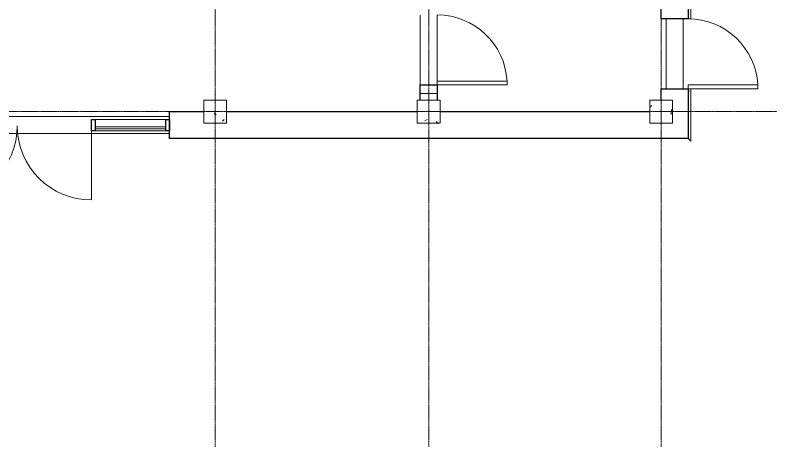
# Model space of a CAD drawing. Header units: millimetres. Extents: x -45493 to 8201, y -4031 to 20582.
# Drawn here: x -8897 to 1016, y -4031 to 1629 of the extents above; entities that cross this region are included whole.
import ezdxf

# ---------------------------------------------------------------- set-up
doc = ezdxf.new("R2010")
doc.units = ezdxf.units.MM
doc.linetypes.add('Grid Line', pattern=[22.225, 12.7, -3.175, 3.175, -3.175])
for name, color, linetype, lineweight in [('A-DOOR', 31, 'Continuous', 9), ('A-GLAZ-CURT', 52, 'Continuous', 9), ('A-GLAZ-CWMG', 51, 'Continuous', 9), ('A-WALL', 113, 'Continuous', 9), ('A-WALL-PATT', 111, 'Continuous', 9), ('S-COLS', 52, 'Continuous', 9), ('S-GRID', 1, 'Continuous', 9)]:
    doc.layers.add(name, color=color, linetype=linetype, lineweight=lineweight)
pattern_1 = [(0, (-527.51, 0), (502.165, 203.2), [20.714, -355.91, 20.714, -355.91, -2008.66]), (0, (-527.51, 0), (502.165, 203.2), [-753.248, 20.714, -732.534, 20.714, -355.91, -878.789]), (0, (-527.51, 0), (502.165, 203.2), [-1883.12, 20.714, -230.368, 20.714, -606.992]), (109.631, (-339.2, 101.6), (-359.802, 602.307), [30.828, -529.68, -3549.89]), (109.631, (-339.2, 101.6), (-359.802, 602.307), [-560.51, 30.828, -529.68, -2989.382]), (109.631, (-339.2, 101.6), (-359.802, 602.307), [-1121.018, 30.828, -1090.19, -1868.364]), (109.631, (-339.2, 101.6), (-359.802, 602.307), [-2242.037, 30.828, -529.68, -1307.855]), (109.631, (-339.2, 101.6), (-359.802, 602.307), [-2802.546, 30.828, -342.845, -934.182]), (109.631, (-339.2, 101.6), (-359.802, 602.307), [-3176.22, 30.828, -903.354]), (250.369, (-276.43, 508), (-142.3562, -805.5062), [30.828, -529.68, -3549.89]), (250.369, (-276.43, 508), (-142.3562, -805.5062), [-560.51, 30.828, -529.68, -2989.382]), (250.369, (-276.43, 508), (-142.3562, -805.5062), [-1121.018, 30.828, -1090.19, -1868.364]), (250.369, (-276.43, 508), (-142.3562, -805.5062), [-2242.037, 30.828, -529.68, -1307.855]), (250.369, (-276.43, 508), (-142.3562, -805.5062), [-2802.546, 30.828, -342.845, -934.182]), (250.369, (-276.43, 508), (-142.3562, -805.5062), [-3176.22, 30.828, -903.354])]

# ---------------------------------------------------------------- blocks, each defined once
blk = doc.blocks.new('M_Concrete-Square-Column - 300 x 300mm-V1-1st Floor Dimensioned Plan')
at = {"layer": 'S-COLS'}
h = blk.add_hatch(dxfattribs=at)
h.set_pattern_fill('FP_2', color=256, style=0, pattern_type=2)
h.set_pattern_definition([(230, (352.4, 364.2), (-728.74, 63.76), [76.2, -838.2]), (175, (352.4, 364.2), (141, -764.2), [60.96, -670.56]), (280.45, (291.7, 369.54), (-587.8, -700.5), [64.76, -712.36]), (226.18, (352.4, 161), (-1084.3, 168.2), [114.3, -1257.3]), (276.64, (262.1, 175), (-949.6, -989.7), [97.14, -1068.54]), (171.18, (352.4, 161), (-949.6, -989.7), [91.44, -1005.84]), (201, (250.8, 211.8), (-606.46, 409.06), [76.2, -838.2]), (146, (250.8, 211.8), (-247.2, -736.75), [60.96, -670.56]), (251.45, (200.3, 245.9), (-853.7, -327.7), [64.76, -712.36]), (217.5, (352.43, 364.23), (-12.35, -338.22), [33.53, -628.904, 33.53, -647.19, -673.1]), (217.5, (352.43, 364.23), (-12.35, -338.22), [-1343.15, 33.53, -639.57]), (187.5, (352.43, 364.23), (-267.28, -400.72), [33.53, -354.58, 33.53, -613.66, -256.54]), (187.5, (352.43, 364.23), (-267.28, -400.72), [-1035.3, 33.53, -223.01]), (147.5, (579, 364.23), (-542.36, 22.915), [33.53, -220.47, 33.53, -758.95, -1051.56]), (147.5, (579, 364.23), (-542.36, 22.915), [-1046.48, 33.53, -1018.03]), (137.5, (680.6, 364.23), (-592.52, -101.7), [33.53, -296.67, 33.53, -492.76, -746.76]), (137.5, (680.6, 364.23), (-592.52, -101.7), [-856.49, 33.53, -713.23])])
h.paths.add_polyline_path([(150, 150), (-150, 150), (-150, -150), (150, -150)], flags=0)
for p, q in [((150, 150), (-150, 150)), ((-150, 150), (-150, -150)), ((150, -150), (150, 150)), ((-150, -150), (150, -150))]:
    blk.add_line(p, q, dxfattribs=at)
blk = doc.blocks.new('M_Concrete-Square-Column - 300 x 300mm-V4-1st Floor Dimensioned Plan')
at = {"layer": 'S-COLS'}
h = blk.add_hatch(dxfattribs=at)
h.set_pattern_fill('FP_5', color=256, style=0, pattern_type=2)
h.set_pattern_definition([(230, (3402.4, 364.2), (-728.74, 63.76), [76.2, -838.2]), (175, (3402.4, 364.2), (140.97, -764.23), [60.96, -670.56]), (280.45, (3341.7, 369.54), (-587.77, -700.47), [64.76, -712.36]), (226.184, (3402.4, 161), (-1084.32, 168.17), [114.3, -1257.3]), (276.636, (3312.1, 175), (-949.6, -989.7), [97.14, -1068.54]), (171.184, (3402.4, 161), (-949.62, -989.7), [91.44, -1005.84]), (201, (3300.8, 211.8), (-606.46, 409.06), [76.2, -838.2]), (146, (3300.8, 211.8), (-247.21, -736.75), [60.96, -670.56]), (251.45, (3250.3, 245.9), (-853.67, -327.69), [64.76, -712.36]), (217.5, (3402.43, 364.23), (-12.355, -338.22), [33.528, -628.904, 33.528, -647.192, -673.1]), (217.5, (3402.43, 364.23), (-12.355, -338.22), [-1343.15, 33.53, -639.57]), (187.5, (3402.43, 364.23), (-267.28, -400.722), [33.528, -354.584, 33.528, -613.664, -256.54]), (187.5, (3402.43, 364.23), (-267.28, -400.722), [-1035.304, 33.53, -223.01]), (147.5, (3629, 364.23), (-542.363, 22.915), [33.528, -220.472, 33.528, -758.952, -1051.56]), (147.5, (3629, 364.23), (-542.363, 22.915), [-1046.48, 33.53, -1018.03]), (137.5, (3730.6, 364.23), (-592.517, -101.707), [33.53, -296.67, 33.53, -492.76, -746.76]), (137.5, (3730.6, 364.23), (-592.517, -101.707), [-856.49, 33.53, -713.23])])
h.paths.add_polyline_path([(150, 150), (-150, 150), (-150, -150), (150, -150)], flags=0)
for p, q in [((150, 150), (-150, 150)), ((-150, 150), (-150, -150)), ((150, -150), (150, 150)), ((-150, -150), (150, -150))]:
    blk.add_line(p, q, dxfattribs=at)
blk = doc.blocks.new('M_Concrete-Square-Column - 300 x 300mm-V9-1st Floor Dimensioned Plan')
at = {"layer": 'S-COLS'}
h = blk.add_hatch(dxfattribs=at)
h.set_pattern_fill('FP_10', color=256, style=0, pattern_type=2)
h.set_pattern_definition([(230, (6202.4, 364.2), (-728.737, 63.756), [76.2, -838.2]), (175, (6202.4, 364.2), (140.97, -764.23), [60.96, -670.56]), (280.451, (6141.7, 369.54), (-587.77, -700.47), [64.76, -712.36]), (226.184, (6202.4, 161), (-1084.32, 168.17), [114.3, -1257.3]), (276.636, (6112.1, 175), (-949.61, -989.71), [97.14, -1068.54]), (171.184, (6202.4, 161), (-949.62, -989.7), [91.44, -1005.84]), (201, (6100.8, 211.8), (-606.46, 409.06), [76.2, -838.2]), (146, (6100.8, 211.8), (-247.21, -736.75), [60.96, -670.56]), (251.451, (6050.3, 245.9), (-853.67, -327.685), [64.76, -712.36]), (217.5, (6202.43, 364.23), (-12.355, -338.22), [33.528, -628.904, 33.528, -647.192, -673.1]), (217.5, (6202.43, 364.23), (-12.355, -338.22), [-1343.15, 33.53, -639.57]), (187.5, (6202.43, 364.23), (-267.279, -400.722), [33.528, -354.584, 33.528, -613.664, -256.54]), (187.5, (6202.43, 364.23), (-267.279, -400.722), [-1035.304, 33.53, -223.01]), (147.5, (6429, 364.23), (-542.363, 22.915), [33.528, -220.472, 33.528, -758.952, -1051.56]), (147.5, (6429, 364.23), (-542.363, 22.915), [-1046.48, 33.53, -1018.03]), (137.5, (6530.6, 364.23), (-592.517, -101.707), [33.528, -296.672, 33.528, -492.76, -746.76]), (137.5, (6530.6, 364.23), (-592.517, -101.707), [-856.49, 33.53, -713.23])])
h.paths.add_polyline_path([(150, 150), (-150, 150), (-150, -150), (150, -150)], flags=0)
for p, q in [((150, 150), (-150, 150)), ((-150, 150), (-150, -150)), ((150, -150), (150, 150)), ((-150, -150), (150, -150))]:
    blk.add_line(p, q, dxfattribs=at)
blk = doc.blocks.new('Basic Wall _ Exterior - Brick and CMU on MTL_ Stud - ___-142494-1st Floor Dimensioned Plan')
at = {"layer": 'A-WALL-PATT'}
h = blk.add_hatch(dxfattribs=at)
h.set_pattern_fill('FP_31', color=256, style=0, pattern_type=2)
h.set_pattern_definition(pattern_1)
h.paths.add_polyline_path([(-34.9, 1579.2), (0, 1579.2), (0, 7450.4), (-34.9, 7485.4), (-34.9, 2530.1)], flags=0)
h = blk.add_hatch(dxfattribs=at)
h.set_pattern_fill('FP_31', color=256, style=0, pattern_type=2)
h.set_pattern_definition(pattern_1)
h.paths.add_polyline_path([(-34.9, -23.1), (0, 11.8), (0, 664.2), (-34.9, 664.2), (-34.9, 11.8)], flags=0)
at = {"layer": 'A-WALL'}
for p, q in [((-34.9, 7485.4), (0, 7450.4)), ((-34.9, 7485.4), (-34.9, 1579.2)), ((0, 1579.2), (-34.9, 1579.2)), ((-34.9, 664.2), (0, 664.2)), ((-34.9, 664.2), (-34.9, -23.1)), ((0, 11.8), (-34.9, -23.1))]:
    blk.add_line(p, q, dxfattribs=at)
blk = doc.blocks.new('M_Single-Flush - 0915 x 2134mm-145151-1st Floor Dimensioned Plan')
at = {"layer": 'A-DOOR', "lineweight": 18}
for p, q in [((406.5, -176.2), (406.5, -1091.5)), ((457.5, -176.2), (406.5, -176.2)), ((457.5, -176.2), (457.5, -1091.5)), ((457.5, -1091.5), (406.5, -1091.5))]:
    blk.add_line(p, q, dxfattribs=at)
at = {"layer": 'A-DOOR'}
blk.add_arc((457.5, -176.2), 916.7, 180, 266.81071, dxfattribs=at)
blk = doc.blocks.new('M_Single-Flush - 0915 x 2134mm-145189-1st Floor Dimensioned Plan')
at = {"layer": 'A-DOOR', "lineweight": 18}
for p, q in [((406.5, -112.5), (406.5, -1027.8)), ((457.5, -112.5), (406.5, -112.5)), ((457.5, -112.5), (457.5, -1027.8)), ((457.5, -1027.8), (406.5, -1027.8))]:
    blk.add_line(p, q, dxfattribs=at)
at = {"layer": 'A-DOOR'}
blk.add_arc((457.5, -112.5), 916.7, 180, 266.81071, dxfattribs=at)
blk = doc.blocks.new('System Panel - Glazed-150843-1st Floor Dimensioned Plan')
at = {"layer": 'A-GLAZ-CURT', "lineweight": 18}
for p, q in [((462.5, -24.5), (-462.5, -24.5)), ((-462.5, -24.5), (-462.5, -49.5)), ((-462.5, -49.5), (462.5, -49.5)), ((462.5, -49.5), (462.5, -24.5))]:
    blk.add_line(p, q, dxfattribs=at)
blk = doc.blocks.new('M_Curtain Wall-Store Front-Dbl - Store Front Double Door-151692-1st Floor Dimensioned Plan')
at = {"layer": 'A-DOOR', "lineweight": 18}
for p, q in [((-975, -10.55), (-975, -982.375)), ((975, -10.55), (975, -988.725))]:
    blk.add_line(p, q, dxfattribs=at)
at = {"layer": 'A-DOOR'}
for centre, radius, start, end in [((-975, -10.55), 971.825, 270, 0), ((975, -10.55), 978.175, 180, 270)]:
    blk.add_arc(centre, radius, start, end, dxfattribs=at)
blk = doc.blocks.new('Rectangular Mullion - 50 x 150mm-150753-1st Floor Dimensioned Plan')
at = {"layer": 'A-GLAZ-CWMG'}
for p, q in [((7777.425, 263.0125), (6852.425, 263.0125)), ((7777.425, 113.0125), (6852.425, 113.0125))]:
    blk.add_line(p, q, dxfattribs=at)
blk = doc.blocks.new('Rectangular Mullion - 50 x 150mm-150850-1st Floor Dimensioned Plan')
at = {"layer": 'A-GLAZ-CWMG', "lineweight": 25}
for p, q in [((0, 75), (-50, 75)), ((-50, 75), (-50, -75)), ((0, -75), (0, 75)), ((-50, -75), (0, -75))]:
    blk.add_line(p, q, dxfattribs=at)
blk = doc.blocks.new('Rectangular Mullion - 50 x 150mm-150841-1st Floor Dimensioned Plan')
at = {"layer": 'A-GLAZ-CWMG', "lineweight": 25}
for p, q in [((-25, 75), (25, 75)), ((-25, -75), (-25, 75)), ((25, 75), (25, -75)), ((25, -75), (-25, -75))]:
    blk.add_line(p, q, dxfattribs=at)

msp = doc.modelspace()

# ---------------------------------------------------------------- hatches: boundary and pattern name
at = {"layer": 'A-WALL-PATT'}
h = msp.add_hatch(dxfattribs=at)
h.set_pattern_fill('FP_41', color=256, style=0, pattern_type=2)
h.set_pattern_definition([(0, (0, 0), (0, 300), []), (90, (0, 0), (-300, 2e-14), [])])
h.paths.add_polyline_path([(-3584.8, 514.2), (-3584.8, 714.2), (-3359.8, 714.2), (-3359.8, 514.2)], flags=0)
h.paths.add_polyline_path([(-3584.8, 1629.2), (-3584.8, 6964.2), (-3359.8, 6964.2), (-3359.8, 1629.2)], flags=0)

# ---------------------------------------------------------------- linework, layer by layer
at = {"layer": 'A-WALL', "lineweight": 25}
for p, q in [((-69.8, 7450.4), (-69.8, 1579.2)), ((-422.3, 1579.2), (-422.3, 6964.2)), ((-69.8, 1579.2), (-422.3, 1579.2)), ((-3584.8, 514.2), (-3584.8, 714.2)), ((-3584.8, 714.2), (-3359.8, 714.2)), ((-3359.8, 714.2), (-3359.8, 514.2)), ((-422.3, 514.2), (-422.3, 664.2)), ((-422.3, 664.2), (-69.8, 664.2)), ((-69.8, 664.2), (-69.8, 11.8)), ((-6872.3, 364.2), (-6422.3, 364.2)), ((-6872.3, 11.8), (-6872.3, 364.2)), ((-6122.3, 364.2), (-3622.3, 364.2)), ((-3322.3, 364.2), (-572.3, 364.2)), ((-69.8, 11.8), (-6872.3, 11.8))]:
    msp.add_line(p, q, dxfattribs=at)
at = {"layer": 'A-WALL'}
for p, q in [((-3584.8, 1629.2), (-3584.8, 714.2)), ((-3359.8, 714.2), (-3359.8, 1629.2)), ((-358.6, 1579.2), (-358.6, 664.2)), ((-133.6, 664.2), (-133.6, 1579.2)), ((-6872.3, 300.5), (-10872.3, 300.5)), ((-10872.3, 75.5), (-6872.3, 75.5))]:
    msp.add_line(p, q, dxfattribs=at)
at = {"layer": 'S-GRID', "linetype": 'Grid Line'}
for p, q in [((-6272.3, -4031.1), (-6272.3, 19281.6)), ((-3472.3, -4031.1), (-3472.3, 19281.6)), ((-422.3, -4031.1), (-422.3, 19281.6)), ((-45492.8, 364.2), (6901.3, 364.2))]:
    msp.add_line(p, q, dxfattribs=at)

# ---------------------------------------------------------------- block references
at = {"layer": 'A-DOOR', "xscale": -1}
for name, p, rotation in [('M_Single-Flush - 0915 x 2134mm-145189-1st Floor Dimensioned Plan', (-3472.3, 1171.7), 90.00000000000007), ('M_Single-Flush - 0915 x 2134mm-145151-1st Floor Dimensioned Plan', (-246.1, 1121.7), 90)]:
    msp.add_blockref(name, p, dxfattribs=dict(at, rotation=rotation))
msp.add_blockref('M_Curtain Wall-Store Front-Dbl - Store Front Double Door-151692-1st Floor Dimensioned Plan', (-8872.3, 188), dxfattribs=at)
at = {"layer": 'A-GLAZ-CURT', "xscale": -1}
msp.add_blockref('System Panel - Glazed-150843-1st Floor Dimensioned Plan', (-7384.8, 188), dxfattribs=at)
at = {"layer": 'A-GLAZ-CWMG', "extrusion": (0, 0, -1), "xscale": -1, "rotation": 180}
msp.add_blockref('Rectangular Mullion - 50 x 150mm-150841-1st Floor Dimensioned Plan', (7872.3, 188), dxfattribs=at)
at = {"layer": 'A-GLAZ-CWMG', "xscale": -1}
msp.add_blockref('Rectangular Mullion - 50 x 150mm-150753-1st Floor Dimensioned Plan', (-69.8, 0), dxfattribs=at)
at = {"layer": 'A-GLAZ-CWMG', "xscale": -1, "rotation": 180}
msp.add_blockref('Rectangular Mullion - 50 x 150mm-150850-1st Floor Dimensioned Plan', (-6872.3, 188), dxfattribs=at)
at = {"layer": 'A-WALL', "xscale": -1}
msp.add_blockref('Basic Wall _ Exterior - Brick and CMU on MTL_ Stud - ___-142494-1st Floor Dimensioned Plan', (-69.8, 0), dxfattribs=at)
at = {"layer": 'S-COLS', "xscale": -1, "rotation": 180}
for name, p in [('M_Concrete-Square-Column - 300 x 300mm-V9-1st Floor Dimensioned Plan', (-6272.3, 364.2)), ('M_Concrete-Square-Column - 300 x 300mm-V4-1st Floor Dimensioned Plan', (-3472.3, 364.2)), ('M_Concrete-Square-Column - 300 x 300mm-V1-1st Floor Dimensioned Plan', (-422.3, 364.2))]:
    msp.add_blockref(name, p, dxfattribs=at)

doc.saveas('drawing.dxf')
